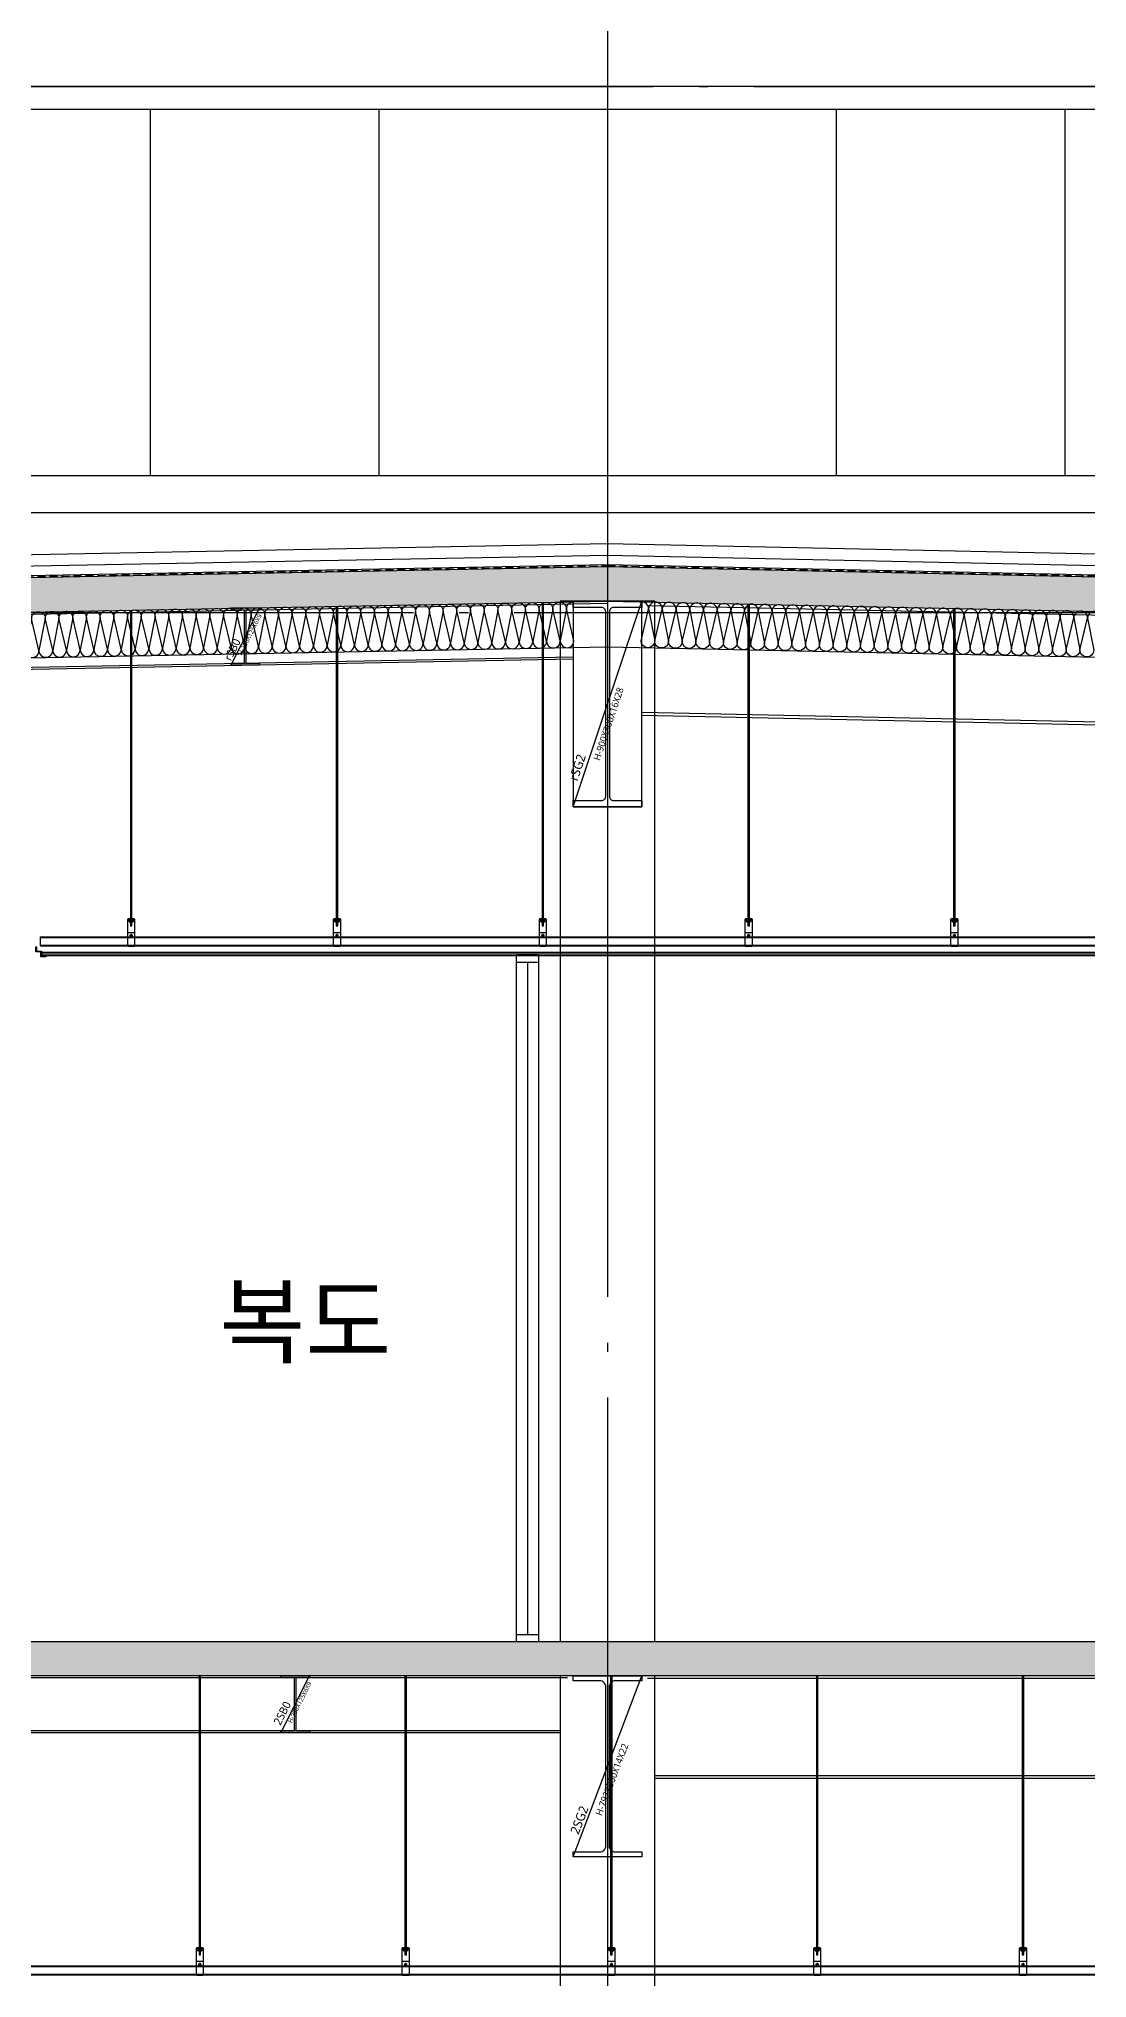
# Model space of a CAD drawing. Header units: millimetres. Extents: x 0 to 672800, y 0 to 118800.
# Drawn here: x 436163 to 440748, y 76022 to 84504 of the extents above; entities that cross this region are included whole.
import ezdxf
from ezdxf.enums import TextEntityAlignment as Align

# ---------------------------------------------------------------- set-up
doc = ezdxf.new("R2010")
doc.units = ezdxf.units.MM
doc.header["$LTSCALE"] = 200
doc.linetypes.add('CEN-GAUN', pattern=[32.2, 30, -1, 0.2, -1])
doc.linetypes.add('HIDDEN', pattern=[0.375, 0.25, -0.125])
doc.layers.get('DEFPOINTS').update_dxf_attribs({"color": 137})
for name, color, linetype in [('0-S-col', 4, 'Continuous'), ('01단열재', 252, 'Continuous'), ('09GIRDER', 2, 'Continuous'), ('3', 3, 'Continuous'), ('6방수', 6, 'HIDDEN'), ('8ELE', 8, 'Continuous'), ('A-CON', 2, 'Continuous'), ('A-wall-유리파티션', 5, 'Continuous'), ('CEILING', 6, 'Continuous'), ('CEN', 1, 'CEN-GAUN'), ('ELE-6', 6, 'Continuous'), ('ELE-STL', 252, 'Continuous'), ('HAT', 8, 'Continuous'), ('HAT-254', 254, 'Continuous'), ('HAT-INS', 252, 'Continuous'), ('S-253', 252, 'Continuous'), ('STEEL-E', 6, 'Continuous'), ('WALL-GLASS', 4, 'Continuous'), ('X-ER', 15, 'ER-X')]:
    doc.layers.add(name, color=color, linetype=linetype)
doc.layers.add('TXT-1', color=137, linetype='Continuous', plot=False)
doc.styles.get("Standard").update_dxf_attribs({"font": 'arial.ttf'})
doc.styles.add('스타일1', font='malgun.ttf')
doc.linetypes.add('ER-X', pattern='A,10,-0.8,["X",Standard,S=0.6,R=0,X=-0.15,Y=-0.3],-0.8', length=11.6)

# ---------------------------------------------------------------- blocks, each defined once
blk = doc.blocks.new('*U284')
at = {"layer": 'HAT-INS'}
for points in [[(-610.3, 0, -0.414214), (-625.3, 15), (-610.3, 85, 1), (-640.3, 85), (-625.3, 15, -0.414214), (-640.3, 0, 0.414214)], [(-580.3, 0, -0.414214), (-595.3, 15), (-580.3, 85, 1), (-610.3, 85), (-595.3, 15, -0.414214), (-610.3, 0, 0.414214)], [(-550.3, 0, -0.414214), (-565.3, 15), (-550.3, 85, 1), (-580.3, 85), (-565.3, 15, -0.414214), (-580.3, 0, 0.414214)], [(-520.3, 0, -0.414214), (-535.3, 15), (-520.3, 85, 1), (-550.3, 85), (-535.3, 15, -0.414214), (-550.3, 0, 0.414214)], [(-490.3, 0, -0.414214), (-505.3, 15), (-490.3, 85, 1), (-520.3, 85), (-505.3, 15, -0.414214), (-520.3, 0, 0.414214)], [(-460.3, 0, -0.414214), (-475.3, 15), (-460.3, 85, 1), (-490.3, 85), (-475.3, 15, -0.414214), (-490.3, 0, 0.414214)], [(-430.3, 0, -0.414214), (-445.3, 15), (-430.3, 85, 1), (-460.3, 85), (-445.3, 15, -0.414214), (-460.3, 0, 0.414214)], [(-400.3, 0, -0.414214), (-415.3, 15), (-400.3, 85, 1), (-430.3, 85), (-415.3, 15, -0.414214), (-430.3, 0, 0.414214)], [(-370.3, 0, -0.414214), (-385.3, 15), (-370.3, 85, 1), (-400.3, 85), (-385.3, 15, -0.414214), (-400.3, 0, 0.414214)], [(-340.3, 0, -0.414214), (-355.3, 15), (-340.3, 85, 1), (-370.3, 85), (-355.3, 15, -0.414214), (-370.3, 0, 0.414214)], [(-310.3, 0, -0.414214), (-325.3, 15), (-310.3, 85, 1), (-340.3, 85), (-325.3, 15, -0.414214), (-340.3, 0, 0.414214)], [(-280.3, 0, -0.414214), (-295.3, 15), (-280.3, 85, 1), (-310.3, 85), (-295.3, 15, -0.414214), (-310.3, 0, 0.414214)], [(-250.3, 0, -0.414214), (-265.3, 15), (-250.3, 85, 1), (-280.3, 85), (-265.3, 15, -0.414214), (-280.3, 0, 0.414214)], [(-220.3, 0, -0.414214), (-235.3, 15), (-220.3, 85, 1), (-250.3, 85), (-235.3, 15, -0.414214), (-250.3, 0, 0.414214)], [(-190.3, 0, -0.414214), (-205.3, 15), (-190.3, 85, 1), (-220.3, 85), (-205.3, 15, -0.414214), (-220.3, 0, 0.414214)], [(-160.3, 0, -0.414214), (-175.3, 15), (-160.3, 85, 1), (-190.3, 85), (-175.3, 15, -0.414214), (-190.3, 0, 0.414214)], [(-130.3, 0, -0.414214), (-145.3, 15), (-130.3, 85, 1), (-160.3, 85), (-145.3, 15, -0.414214), (-160.3, 0, 0.414214)], [(-100.3, 0, -0.414214), (-115.3, 15), (-100.3, 85, 1), (-130.3, 85), (-115.3, 15, -0.414214), (-130.3, 0, 0.414214)], [(-70.3, 0, -0.414214), (-85.3, 15), (-70.3, 85, 1), (-100.3, 85), (-85.3, 15, -0.414214), (-100.3, 0, 0.414214)], [(-40.3, 0, -0.414214), (-55.3, 15), (-40.3, 85, 1), (-70.3, 85), (-55.3, 15, -0.414214), (-70.3, 0, 0.414214)], [(-10.3, 0, -0.414214), (-25.3, 15), (-10.3, 85, 1), (-40.3, 85), (-25.3, 15, -0.414214), (-40.3, 0, 0.414214)], [(19.7, 0, -0.414214), (4.7, 15), (19.7, 85, 1), (-10.3, 85), (4.7, 15, -0.414214), (-10.3, 0, 0.414214)], [(49.7, 0, -0.414214), (34.7, 15), (49.7, 85, 1), (19.7, 85), (34.7, 15, -0.414214), (19.7, 0, 0.414214)], [(79.7, 0, -0.414214), (64.7, 15), (79.7, 85, 1), (49.7, 85), (64.7, 15, -0.414214), (49.7, 0, 0.414214)], [(109.7, 0, -0.414214), (94.7, 15), (109.7, 85, 1), (79.7, 85), (94.7, 15, -0.414214), (79.7, 0, 0.414214)], [(139.7, 0, -0.414214), (124.7, 15), (139.7, 85, 1), (109.7, 85), (124.7, 15, -0.414214), (109.7, 0, 0.414214)], [(169.7, 0, -0.414214), (154.7, 15), (169.7, 85, 1), (139.7, 85), (154.7, 15, -0.414214), (139.7, 0, 0.414214)], [(199.7, 0, -0.414214), (184.7, 15), (199.7, 85, 1), (169.7, 85), (184.7, 15, -0.414214), (169.7, 0, 0.414214)], [(229.7, 0, -0.414214), (214.7, 15), (229.7, 85, 1), (199.7, 85), (214.7, 15, -0.414214), (199.7, 0, 0.414214)], [(259.7, 0, -0.414214), (244.7, 15), (259.7, 85, 1), (229.7, 85), (244.7, 15, -0.414214), (229.7, 0, 0.414214)], [(289.7, 0, -0.414214), (274.7, 15), (289.7, 85, 1), (259.7, 85), (274.7, 15, -0.414214), (259.7, 0, 0.414214)], [(319.7, 0, -0.414214), (304.7, 15), (319.7, 85, 1), (289.7, 85), (304.7, 15, -0.414214), (289.7, 0, 0.414214)], [(349.7, 0, -0.414214), (334.7, 15), (349.7, 85, 1), (319.7, 85), (334.7, 15, -0.414214), (319.7, 0, 0.414214)], [(379.7, 0, -0.414214), (364.7, 15), (379.7, 85, 1), (349.7, 85), (364.7, 15, -0.414214), (349.7, 0, 0.414214)], [(409.7, 0, -0.414214), (394.7, 15), (409.7, 85, 1), (379.7, 85), (394.7, 15, -0.414214), (379.7, 0, 0.414214)], [(439.7, 0, -0.414214), (424.7, 15), (439.7, 85, 1), (409.7, 85), (424.7, 15, -0.414214), (409.7, 0, 0.414214)], [(469.7, 0, -0.414214), (454.7, 15), (469.7, 85, 1), (439.7, 85), (454.7, 15, -0.414214), (439.7, 0, 0.414214)], [(499.7, 0, -0.414214), (484.7, 15), (499.7, 85, 1), (469.7, 85), (484.7, 15, -0.414214), (469.7, 0, 0.414214)], [(529.7, 0, -0.414214), (514.7, 15), (529.7, 85, 1), (499.7, 85), (514.7, 15, -0.414214), (499.7, 0, 0.414214)], [(559.7, 0, -0.414214), (544.7, 15), (559.7, 85, 1), (529.7, 85), (544.7, 15, -0.414214), (529.7, 0, 0.414214)]]:
    blk.add_lwpolyline(points, format="xyb", dxfattribs=at)
blk = doc.blocks.new('*U275')
at = {"layer": 'HAT-INS'}
for points in [[(-610.3, 0, -0.414214), (-625.3, 15), (-610.3, 85, 1), (-640.3, 85), (-625.3, 15, -0.414214), (-640.3, 0, 0.414214)], [(-580.3, 0, -0.414214), (-595.3, 15), (-580.3, 85, 1), (-610.3, 85), (-595.3, 15, -0.414214), (-610.3, 0, 0.414214)], [(-550.3, 0, -0.414214), (-565.3, 15), (-550.3, 85, 1), (-580.3, 85), (-565.3, 15, -0.414214), (-580.3, 0, 0.414214)], [(-520.3, 0, -0.414214), (-535.3, 15), (-520.3, 85, 1), (-550.3, 85), (-535.3, 15, -0.414214), (-550.3, 0, 0.414214)], [(-490.3, 0, -0.414214), (-505.3, 15), (-490.3, 85, 1), (-520.3, 85), (-505.3, 15, -0.414214), (-520.3, 0, 0.414214)], [(-460.3, 0, -0.414214), (-475.3, 15), (-460.3, 85, 1), (-490.3, 85), (-475.3, 15, -0.414214), (-490.3, 0, 0.414214)], [(-430.3, 0, -0.414214), (-445.3, 15), (-430.3, 85, 1), (-460.3, 85), (-445.3, 15, -0.414214), (-460.3, 0, 0.414214)], [(-400.3, 0, -0.414214), (-415.3, 15), (-400.3, 85, 1), (-430.3, 85), (-415.3, 15, -0.414214), (-430.3, 0, 0.414214)], [(-370.3, 0, -0.414214), (-385.3, 15), (-370.3, 85, 1), (-400.3, 85), (-385.3, 15, -0.414214), (-400.3, 0, 0.414214)], [(-340.3, 0, -0.414214), (-355.3, 15), (-340.3, 85, 1), (-370.3, 85), (-355.3, 15, -0.414214), (-370.3, 0, 0.414214)], [(-310.3, 0, -0.414214), (-325.3, 15), (-310.3, 85, 1), (-340.3, 85), (-325.3, 15, -0.414214), (-340.3, 0, 0.414214)], [(-280.3, 0, -0.414214), (-295.3, 15), (-280.3, 85, 1), (-310.3, 85), (-295.3, 15, -0.414214), (-310.3, 0, 0.414214)], [(-250.3, 0, -0.414214), (-265.3, 15), (-250.3, 85, 1), (-280.3, 85), (-265.3, 15, -0.414214), (-280.3, 0, 0.414214)], [(-220.3, 0, -0.414214), (-235.3, 15), (-220.3, 85, 1), (-250.3, 85), (-235.3, 15, -0.414214), (-250.3, 0, 0.414214)], [(-190.3, 0, -0.414214), (-205.3, 15), (-190.3, 85, 1), (-220.3, 85), (-205.3, 15, -0.414214), (-220.3, 0, 0.414214)], [(-160.3, 0, -0.414214), (-175.3, 15), (-160.3, 85, 1), (-190.3, 85), (-175.3, 15, -0.414214), (-190.3, 0, 0.414214)], [(-130.3, 0, -0.414214), (-145.3, 15), (-130.3, 85, 1), (-160.3, 85), (-145.3, 15, -0.414214), (-160.3, 0, 0.414214)], [(-100.3, 0, -0.414214), (-115.3, 15), (-100.3, 85, 1), (-130.3, 85), (-115.3, 15, -0.414214), (-130.3, 0, 0.414214)], [(-70.3, 0, -0.414214), (-85.3, 15), (-70.3, 85, 1), (-100.3, 85), (-85.3, 15, -0.414214), (-100.3, 0, 0.414214)], [(-40.3, 0, -0.414214), (-55.3, 15), (-40.3, 85, 1), (-70.3, 85), (-55.3, 15, -0.414214), (-70.3, 0, 0.414214)], [(-10.3, 0, -0.414214), (-25.3, 15), (-10.3, 85, 1), (-40.3, 85), (-25.3, 15, -0.414214), (-40.3, 0, 0.414214)], [(19.7, 0, -0.414214), (4.7, 15), (19.7, 85, 1), (-10.3, 85), (4.7, 15, -0.414214), (-10.3, 0, 0.414214)], [(49.7, 0, -0.414214), (34.7, 15), (49.7, 85, 1), (19.7, 85), (34.7, 15, -0.414214), (19.7, 0, 0.414214)], [(79.7, 0, -0.414214), (64.7, 15), (79.7, 85, 1), (49.7, 85), (64.7, 15, -0.414214), (49.7, 0, 0.414214)], [(109.7, 0, -0.414214), (94.7, 15), (109.7, 85, 1), (79.7, 85), (94.7, 15, -0.414214), (79.7, 0, 0.414214)], [(139.7, 0, -0.414214), (124.7, 15), (139.7, 85, 1), (109.7, 85), (124.7, 15, -0.414214), (109.7, 0, 0.414214)], [(169.7, 0, -0.414214), (154.7, 15), (169.7, 85, 1), (139.7, 85), (154.7, 15, -0.414214), (139.7, 0, 0.414214)], [(199.7, 0, -0.414214), (184.7, 15), (199.7, 85, 1), (169.7, 85), (184.7, 15, -0.414214), (169.7, 0, 0.414214)], [(229.7, 0, -0.414214), (214.7, 15), (229.7, 85, 1), (199.7, 85), (214.7, 15, -0.414214), (199.7, 0, 0.414214)], [(259.7, 0, -0.414214), (244.7, 15), (259.7, 85, 1), (229.7, 85), (244.7, 15, -0.414214), (229.7, 0, 0.414214)], [(289.7, 0, -0.414214), (274.7, 15), (289.7, 85, 1), (259.7, 85), (274.7, 15, -0.414214), (259.7, 0, 0.414214)], [(319.7, 0, -0.414214), (304.7, 15), (319.7, 85, 1), (289.7, 85), (304.7, 15, -0.414214), (289.7, 0, 0.414214)], [(349.7, 0, -0.414214), (334.7, 15), (349.7, 85, 1), (319.7, 85), (334.7, 15, -0.414214), (319.7, 0, 0.414214)]]:
    blk.add_lwpolyline(points, format="xyb", dxfattribs=at)
blk = doc.blocks.new('*U212')
at = {"color": 8}
for p, q in [((326.1, 66), (18805.6, 66)), ((326.1, 63), (18805.6, 63)), ((326.1, 29), (18805.6, 29)), ((326.1, 26), (18805.6, 26)), ((9839.9, 84), (9809.9, 84)), ((9831.8, 72), (9818, 72)), ((9824.9, 78.2), (9824.9, 65.8)), ((10739.9, 84), (10709.9, 84)), ((10731.8, 72), (10718, 72)), ((10724.9, 78.2), (10724.9, 65.8)), ((11639.9, 84), (11609.9, 84)), ((11631.8, 72), (11618, 72)), ((11624.9, 78.2), (11624.9, 65.8)), ((12539.9, 84), (12509.9, 84)), ((12531.8, 72), (12518, 72)), ((12524.9, 78.2), (12524.9, 65.8)), ((13439.9, 84), (13409.9, 84)), ((13431.8, 72), (13418, 72)), ((13424.9, 78.2), (13424.9, 65.8))]:
    blk.add_line(p, q, dxfattribs=at)
for points in [[(9821.5, 1334), (9821.5, 113.9), (9828.2, 113.9), (9828.2, 1334)], [(10721.5, 1334), (10721.5, 113.9), (10728.2, 113.9), (10728.2, 1334)], [(11621.5, 1334), (11621.5, 113.9), (11628.2, 113.9), (11628.2, 1334)], [(12521.5, 1334), (12521.5, 113.9), (12528.2, 113.9), (12528.2, 1334)], [(13421.5, 1334), (13421.5, 113.9), (13428.2, 113.9), (13428.2, 1334)], [(9839.9, 143), (9838.6, 145), (9811.2, 145), (9809.9, 143), (9809.9, 138), (9811.2, 136), (9838.6, 136), (9839.9, 138), (9809.9, 138)], [(9816.1, 136), (9816.1, 131), (9833.7, 131), (9833.7, 136)], [(10739.9, 143), (10738.6, 145), (10711.2, 145), (10709.9, 143), (10709.9, 138), (10711.2, 136), (10738.6, 136), (10739.9, 138), (10709.9, 138)], [(10716.1, 136), (10716.1, 131), (10733.7, 131), (10733.7, 136)], [(11639.9, 143), (11638.6, 145), (11611.2, 145), (11609.9, 143), (11609.9, 138), (11611.2, 136), (11638.6, 136), (11639.9, 138), (11609.9, 138)], [(11616.1, 136), (11616.1, 131), (11633.7, 131), (11633.7, 136)], [(12539.9, 143), (12538.6, 145), (12511.2, 145), (12509.9, 143), (12509.9, 138), (12511.2, 136), (12538.6, 136), (12539.9, 138), (12509.9, 138)], [(12516.1, 136), (12516.1, 131), (12533.7, 131), (12533.7, 136)], [(13439.9, 143), (13438.6, 145), (13411.2, 145), (13409.9, 143), (13409.9, 138), (13411.2, 136), (13438.6, 136), (13439.9, 138), (13409.9, 138)], [(13416.1, 136), (13416.1, 131), (13433.7, 131), (13433.7, 136)]]:
    blk.add_lwpolyline(points, dxfattribs=at)
for points in [[(9809.9, 143), (9839.9, 143), (9839.9, 24), (9809.9, 24)], [(10709.9, 143), (10739.9, 143), (10739.9, 24), (10709.9, 24)], [(11609.9, 143), (11639.9, 143), (11639.9, 24), (11609.9, 24)], [(12509.9, 143), (12539.9, 143), (12539.9, 24), (12509.9, 24)], [(13409.9, 143), (13439.9, 143), (13439.9, 24), (13409.9, 24)]]:
    blk.add_lwpolyline(points, close=True, dxfattribs=at)
for centre, radius in [((9824.9, 72), 4.25), ((9824.9, 72), 3.25), ((10724.9, 72), 4.25), ((10724.9, 72), 3.25), ((11624.9, 72), 4.25), ((11624.9, 72), 3.25), ((12524.9, 72), 4.25), ((12524.9, 72), 3.25), ((13424.9, 72), 4.25), ((13424.9, 72), 3.25)]:
    blk.add_circle(centre, radius, dxfattribs=at)
blk = doc.blocks.new('*U202')
at = {"layer": 'A-wall-유리파티션'}
for p, q in [((107599.9, 48802.7), (107499.9, 48802.7)), ((107499.9, 45862.7), (107599.9, 45862.7))]:
    blk.add_line(p, q, dxfattribs=at)
blk.add_lwpolyline([(107599.9, 48832.7), (107499.9, 48832.7), (107499.9, 45832.7), (107599.9, 45832.7), (107599.9, 48832.7)], dxfattribs=at)
at = {"layer": 'WALL-GLASS'}
blk.add_line((107549.9, 45862.7), (107549.9, 48802.7), dxfattribs=at)
blk = doc.blocks.new('SG-SG2')
at = {"layer": '09GIRDER', "flags": 128}
blk.add_lwpolyline([(-150, -792), (-150, -770), (-35, -770, 0.414214), (-7, -742), (-7, -50, 0.414214), (-35, -22), (-150, -22), (-150, 0), (150, 0), (150, -22), (35, -22, 0.414214), (7, -50), (7, -742, 0.414214), (35, -770), (150, -770), (150, -792)], format="xyb", close=True, dxfattribs=at)
at = {"layer": 'DEFPOINTS'}
blk.add_line((-150, -792), (150, 0), dxfattribs=at)
at = {"layer": 'DEFPOINTS', "style": '스타일1'}
for s, height, p in [('H-792X300X14X22', 30, (19.3, -453.6)), ('2SG2', 40, (-123.4, -630.3, 0))]:
    blk.add_text(s, height=height, rotation=69.25392, dxfattribs=at).set_placement(p, align=Align.MIDDLE_CENTER)
blk = doc.blocks.new('SG-rSG2')
at = {"layer": '09GIRDER', "flags": 128}
blk.add_lwpolyline([(-150, -900), (-150, -872), (-26, -872, 0.414214), (-8, -854), (-8, -46, 0.414214), (-26, -28), (-150, -28), (-150, 0), (150, 0), (150, -28), (26, -28, 0.414214), (8, -46), (8, -854, 0.414214), (26, -872), (150, -872), (150, -900)], format="xyb", close=True, dxfattribs=at)
at = {"layer": 'DEFPOINTS'}
blk.add_line((-150, -900), (150, 0), dxfattribs=at)
at = {"layer": 'DEFPOINTS', "style": '스타일1'}
for s, height, p in [('H-900X300X16X28', 30, (4.2, -537.2)), ('rSG2', 40, (-131.8, -727.3, 0))]:
    blk.add_text(s, height=height, rotation=71.56505, dxfattribs=at).set_placement(p, align=Align.MIDDLE_CENTER)

msp = doc.modelspace()

# ---------------------------------------------------------------- hatches: boundary and pattern name
at = {"layer": 'HAT-254'}
h = msp.add_hatch(color=256, dxfattribs=at)
h.dxf.hatch_style = 1
h.paths.add_polyline_path([(438649.7, 82044.9), (448117.4, 81844.9), (448800, 81844.9), (448800, 82594.9), (448650, 82594.9), (448650, 82444.9), (448500, 82414.9), (448500, 82294.9), (448680, 82294.9), (448650, 82254.9), (448650, 81994.9), (448118.9, 81994.9), (438649.9, 82194.9), (428126, 81994.9), (427650, 81994.9), (427650, 82254.9), (427620, 82294.9), (427800, 82294.9), (427800, 82414.9), (427650, 82444.9), (427650, 82594.9), (427500, 82594.9), (427500, 81844.9), (428127.4, 81844.9)])
h = msp.add_hatch(color=256, dxfattribs=at)
h.dxf.hatch_style = 1
h.paths.add_polyline_path([(448885, 77344.9), (427475, 77344.9), (427475, 77494.9), (448885, 77494.9)])

# ---------------------------------------------------------------- linework, layer by layer
at = {"color": 8}
for p, q in [((436168, 80576.9), (436168, 80536.9)), ((436168, 80576.9), (445382, 80576.9)), ((436581.7, 80594.9), (436551.7, 80594.9)), ((436573.6, 80582.9), (436559.9, 80582.9)), ((436566.7, 80589.1), (436566.7, 80576.7)), ((437481.7, 80594.9), (437451.7, 80594.9)), ((437473.6, 80582.9), (437459.9, 80582.9)), ((437466.7, 80589.1), (437466.7, 80576.7)), ((438381.7, 80594.9), (438351.7, 80594.9)), ((438373.6, 80582.9), (438359.9, 80582.9)), ((438366.7, 80589.1), (438366.7, 80576.7)), ((439281.7, 80594.9), (439251.7, 80594.9)), ((439273.6, 80582.9), (439259.9, 80582.9)), ((439266.7, 80589.1), (439266.7, 80576.7)), ((440181.7, 80594.9), (440151.7, 80594.9)), ((440173.6, 80582.9), (440159.9, 80582.9)), ((440166.7, 80589.1), (440166.7, 80576.7)), ((436168, 80573.9), (445382, 80573.9)), ((436168, 80539.9), (445382, 80539.9)), ((436168, 80536.9), (445382, 80536.9))]:
    msp.add_line(p, q, dxfattribs=at)
at = {"color": 1}
for p, q in [((436178, 80494.9), (436178, 80509.9)), ((436178, 80509.9), (445372, 80509.9)), ((436178, 80502.9), (445372, 80502.9)), ((436178, 80494.9), (445372, 80494.9))]:
    msp.add_line(p, q, dxfattribs=at)
at = {"color": 8}
for points in [[(437463.4, 82022.3), (437463.4, 80624.8), (437470.1, 80624.8), (437470.1, 82022.5)], [(438363.4, 82039.4), (438363.4, 80624.8), (438370.1, 80624.8), (438370.1, 82039.6)], [(439263.4, 82031.9), (439263.4, 80624.8), (439270.1, 80624.8), (439270.1, 82031.8)], [(436563.4, 82005.2), (436563.4, 80624.8), (436570.1, 80624.8), (436570.1, 82005.4)], [(440163.4, 82012.9), (440163.4, 80624.8), (440170.1, 80624.8), (440170.1, 82012.8)], [(436581.7, 80654), (436580.4, 80656), (436553, 80656), (436551.7, 80654), (436551.7, 80649), (436553, 80647), (436580.4, 80647), (436581.7, 80649), (436551.7, 80649)], [(436558, 80647), (436558, 80641.9), (436575.6, 80641.9), (436575.6, 80647)], [(437481.7, 80654), (437480.4, 80656), (437453, 80656), (437451.7, 80654), (437451.7, 80649), (437453, 80647), (437480.4, 80647), (437481.7, 80649), (437451.7, 80649)], [(437458, 80647), (437458, 80641.9), (437475.6, 80641.9), (437475.6, 80647)], [(438381.7, 80654), (438380.4, 80656), (438353, 80656), (438351.7, 80654), (438351.7, 80649), (438353, 80647), (438380.4, 80647), (438381.7, 80649), (438351.7, 80649)], [(438358, 80647), (438358, 80641.9), (438375.6, 80641.9), (438375.6, 80647)], [(439281.7, 80654), (439280.4, 80656), (439253, 80656), (439251.7, 80654), (439251.7, 80649), (439253, 80647), (439280.4, 80647), (439281.7, 80649), (439251.7, 80649)], [(439258, 80647), (439258, 80641.9), (439275.6, 80641.9), (439275.6, 80647)], [(440181.7, 80654), (440180.4, 80656), (440153, 80656), (440151.7, 80654), (440151.7, 80649), (440153, 80647), (440180.4, 80647), (440181.7, 80649), (440151.7, 80649)], [(440158, 80647), (440158, 80641.9), (440175.6, 80641.9), (440175.6, 80647)]]:
    msp.add_lwpolyline(points, dxfattribs=at)
for points in [[(436551.7, 80654), (436581.7, 80654), (436581.7, 80534.9), (436551.7, 80534.9)], [(437451.7, 80654), (437481.7, 80654), (437481.7, 80534.9), (437451.7, 80534.9)], [(438351.7, 80654), (438381.7, 80654), (438381.7, 80534.9), (438351.7, 80534.9)], [(439251.7, 80654), (439281.7, 80654), (439281.7, 80534.9), (439251.7, 80534.9)], [(440151.7, 80654), (440181.7, 80654), (440181.7, 80534.9), (440151.7, 80534.9)]]:
    msp.add_lwpolyline(points, close=True, dxfattribs=at)
at = {"color": 6}
msp.add_lwpolyline([(436175, 80491.9), (436194, 80491.9), (436194, 80488.9), (436172, 80488.9), (436172, 80510.9), (436150, 80510.9), (436150, 80532.9), (436153, 80532.9), (436153, 80513.9), (436175, 80513.9)], close=True, dxfattribs=at)
at = {"color": 8}
for centre, radius in [((436566.7, 80582.9), 4.25), ((436566.7, 80582.9), 3.25), ((437466.7, 80582.9), 4.25), ((437466.7, 80582.9), 3.25), ((438366.7, 80582.9), 4.25), ((438366.7, 80582.9), 3.25), ((439266.7, 80582.9), 4.25), ((439266.7, 80582.9), 3.25), ((440166.7, 80582.9), 4.25), ((440166.7, 80582.9), 3.25)]:
    msp.add_circle(centre, radius, dxfattribs=at)
at = {"layer": '0-S-col', "color": 8}
for points in [[(438443, 77494.9), (438857, 77494.9), (438857, 82044.9), (438443, 82044.9)], [(438443, 71994.9), (438857, 71994.9), (438857, 77344.9), (438443, 77344.9)]]:
    msp.add_lwpolyline(points, close=True, dxfattribs=at)
at = {"layer": '01단열재'}
msp.add_lwpolyline([(427646.8, 82644.9), (427450, 82644.9), (427450, 81644.9), (428129.3, 81644.9), (438649.5, 81844.8), (448115.2, 81644.9), (448850, 81644.9), (448850, 82594.9)], dxfattribs=at)
at = {"layer": '3'}
for p, q in [((438650, 82294.9), (428119.9, 82094.8)), ((448181.3, 82093.6), (438650, 82294.9))]:
    msp.add_line(p, q, dxfattribs=at)
at = {"layer": '6방수', "ltscale": 0.7}
msp.add_lwpolyline([(427626.3, 82294.9), (427655, 82256.6), (427655, 82009.9), (427665, 81999.9), (428125.9, 81999.9), (438649.9, 82199.9), (448119, 81999.9), (448635, 81999.9), (448645, 82009.9), (448645, 82256.6), (448673.8, 82294.9)], dxfattribs=at)
at = {"layer": '8ELE'}
for p, q in [((449385, 84194.9), (427215, 84194.9)), ((427700, 82594.9), (448585, 82594.9)), ((448480, 82431.1), (427820, 82431.1))]:
    msp.add_line(p, q, dxfattribs=at)
msp.add_lwpolyline([(427632.5, 82294.9), (427660, 82258.3), (427660, 82014.9), (427670, 82004.9), (428125.9, 82004.9), (438649.9, 82204.9), (448119, 82004.9), (448630, 82004.9), (448640, 82014.9), (448640, 82258.3), (448667.5, 82294.9)], dxfattribs=at)
at = {"layer": 'A-CON'}
for points in [[(438649.9, 82194.9), (428126, 81994.9), (427650, 81994.9), (427650, 82254.9), (427620, 82294.9), (427800, 82294.9), (427800, 82414.9), (427650, 82444.9), (427650, 82594.9), (427500, 82594.9), (427500, 81844.9), (428127.4, 81844.9), (438649.7, 82044.9), (448117.4, 81844.9), (448800, 81844.9), (448800, 82594.9), (448650, 82594.9), (448650, 82444.9), (448500, 82414.9), (448500, 82294.9), (448680, 82294.9), (448650, 82254.9), (448650, 81994.9), (448118.9, 81994.9)], [(438649.7, 82044.9), (448117.4, 81844.9), (448800, 81844.9), (448800, 82594.9), (448650, 82594.9), (448650, 82444.9), (448500, 82414.9), (448500, 82294.9), (448680, 82294.9), (448650, 82254.9), (448650, 81994.9), (448118.9, 81994.9), (438649.9, 82194.9), (428126, 81994.9), (427650, 81994.9), (427650, 82254.9), (427620, 82294.9), (427800, 82294.9), (427800, 82414.9), (427650, 82444.9), (427650, 82594.9), (427500, 82594.9), (427500, 81844.9), (428127.4, 81844.9)]]:
    msp.add_lwpolyline(points, close=True, dxfattribs=at)
msp.add_lwpolyline([(448885, 77344.9), (427475, 77344.9), (427475, 77494.9), (448885, 77494.9), (448885, 77344.9)], dxfattribs=at)
at = {"layer": 'CEN'}
for p, q in [((438650, 91441.6), (438650, 66441.6)), ((368450, 84294.9), (453650, 84294.9)), ((425361.6, 81994.9), (453650, 81994.9)), ((426723.8, 77494.9), (453650, 77494.9))]:
    msp.add_line(p, q, dxfattribs=at)
at = {"layer": 'DEFPOINTS'}
for p, q in [((437003.3, 81764.8), (437128.3, 82014.8)), ((437221.3, 77094.9), (437346.3, 77344.9))]:
    msp.add_line(p, q, dxfattribs=at)
for points in [[(437128.3, 82014.8), (437128.3, 82005.8), (437068.8, 82005.8), (437068.8, 81773.8), (437128.3, 81773.8), (437128.3, 81764.8), (437003.3, 81764.8), (437003.3, 81773.8), (437062.8, 81773.8), (437062.8, 82005.8), (437003.3, 82005.8), (437003.3, 82014.8)], [(437346.3, 77344.9), (437346.3, 77335.9), (437286.8, 77335.9), (437286.8, 77103.9), (437346.3, 77103.9), (437346.3, 77094.9), (437221.3, 77094.9), (437221.3, 77103.9), (437280.8, 77103.9), (437280.8, 77335.9), (437221.3, 77335.9), (437221.3, 77344.9)]]:
    msp.add_lwpolyline(points, close=True, dxfattribs=at)
at = {"layer": 'ELE-STL'}
for p, q in [((435775.2, 81981.3), (438650.2, 82035.9)), ((435874.5, 81751.1), (438500, 81801)), ((435874.5, 81742.1), (438500, 81792)), ((438475, 77335.9), (435876, 77335.9)), ((448550.5, 77332.9), (438825, 77332.9)), ((438443, 77103.9), (435876, 77103.9)), ((438443, 77094.9), (435876, 77094.9)), ((438857, 76908.9), (448550.5, 76908.9)), ((438857, 76896.9), (448550.5, 76896.9))]:
    msp.add_line(p, q, dxfattribs=at)
msp.add_lwpolyline([(438500, 81144.9), (438800, 81144.9), (438800, 82044.9), (438500, 82044.9)], close=True, dxfattribs=at)
for points in [[(438825, 82026.2), (448117.2, 81829.9), (448500.5, 81829.9)], [(438800, 81559.6), (448112.3, 81362.9), (448500.5, 81362.9)], [(438800, 81545.6), (448112.1, 81348.9), (448500.5, 81348.9)]]:
    msp.add_lwpolyline(points, dxfattribs=at)
at = {"layer": 'HAT'}
for p, q in [((436650, 84194.9), (436650, 82594.9)), ((437650, 84194.9), (437650, 82594.9)), ((438650, 84194.9), (438650, 82594.9)), ((439650, 84194.9), (439650, 82594.9)), ((440650, 84194.9), (440650, 82594.9))]:
    msp.add_line(p, q, dxfattribs=at)
at = {"layer": 'STEEL-E'}
msp.add_lwpolyline([(449415, 84294.9), (427185, 84294.9), (427185, 84194.9), (427215, 84194.9), (427215, 83093.9)], dxfattribs=at)
at = {"layer": 'X-ER', "color": 15, "ltscale": 0.3}
for p, q in [((438651, 82244.9), (427710, 82037)), ((448118.9, 82044.9), (438648.9, 82244.9))]:
    msp.add_line(p, q, dxfattribs=at)

# ---------------------------------------------------------------- block references
at = {"layer": 'CEILING', "lineweight": -3}
msp.add_blockref('*U212', (427041.9, 76010.9), dxfattribs=at)
at = {"layer": 'ELE-6', "rotation": 180}
msp.add_blockref('*U202', (545849.9, 126327.7), dxfattribs=at)
at = {"layer": 'HAT-INS', "zscale": 2}
for name, p, xscale, yscale, rotation in [('*U284', (437219.7, 82018.1), 2, 2, 181.0540884116338), ('*U275', (440080.3, 82014.7), -1.999999999999996, 1.999999999999997, 178.7914514514585)]:
    msp.add_blockref(name, p, dxfattribs=dict(at, xscale=xscale, yscale=yscale, rotation=rotation))
at = {"layer": 'S-253'}
for name, p in [('SG-rSG2', (438650, 82044.9)), ('SG-SG2', (438650, 77344.9))]:
    msp.add_blockref(name, p, dxfattribs=at)

# ---------------------------------------------------------------- texts
at = {"layer": 'DEFPOINTS', "style": '스타일1'}
for s, height, p in [('H-250X125X6X9', 20, (437086.1, 81898.6)), ('rSB0', 35, (437009.2, 81832.6, 0)), ('H-250X125X6X9', 20, (437304, 77228.8)), ('2SB0', 35, (437227.2, 77181.6, 0))]:
    msp.add_text(s, height=height, rotation=63.43495, dxfattribs=at).set_placement(p, align=Align.MIDDLE_CENTER)
at = {"layer": 'TXT-1', "style": '스타일1'}
msp.add_text('복도', height=300, dxfattribs=at).set_placement((437328.2, 78894), align=Align.MIDDLE_CENTER)

doc.saveas('drawing.dxf')
